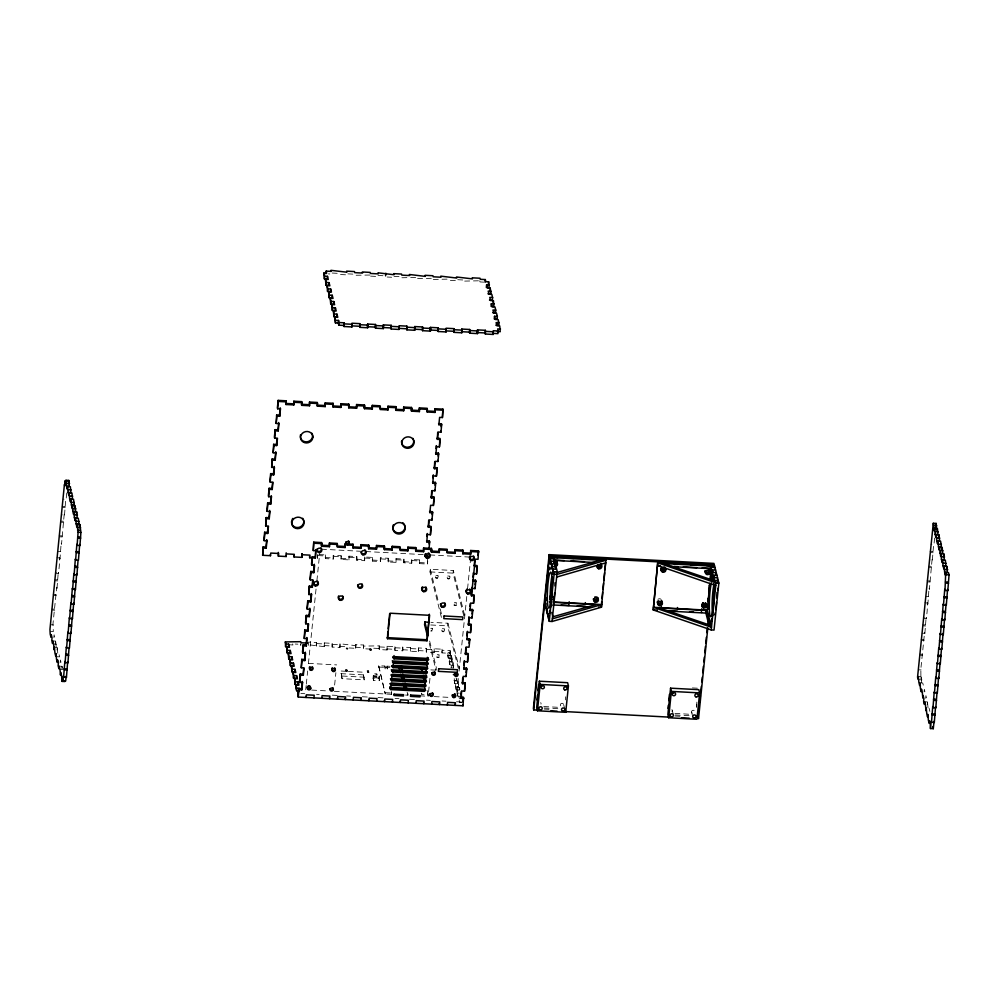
<?xml version="1.0" encoding="UTF-8"?>
<svg xmlns="http://www.w3.org/2000/svg" width="999" height="999" viewBox="0 0 999 999"><rect width="100%" height="100%" fill="white"/><g stroke="black" fill="none" stroke-linecap="round" stroke-linejoin="round"><path stroke-width="0.75" stroke-dasharray="5 3.75" d="M374.363 676.598L376.71 676.835L374.425 676.71L374.737 673.738L376.973 674.2L374.637 673.85M435.701 578.021C436.438 576.935 438.698 578.671 436.488 578.396C432.592 575.636 440.397 572.864 437.587 578.121M435.964 575.374L437.849 575.474M432.18 630.856C427.647 632.005 436.076 628.983 430.781 627.884M432.442 628.309L430.731 628.309M436.975 657.367L438.848 657.554L436.975 657.367L437.262 654.632L439.123 654.919L437.262 654.632M442.07 631.38C443.081 630.257 444.967 632.267 442.619 631.718C439.223 628.446 446.803 626.685 443.943 631.48M442.345 628.658L444.218 628.846M447.465 578.646C448.489 577.509 450.374 579.52 448.014 578.983C444.63 575.699 452.21 573.938 449.35 578.746M447.739 576.011L449.625 576.111M450.899 655.456C452.422 661.588 445.566 656.605 449.875 655.044C452.147 655.219 449.525 656.468 449.026 655.257M454.145 605.244L456.031 605.431L454.145 605.244L454.433 602.522L456.293 602.797L454.433 602.522M450.624 658.179L448.763 657.904M50.474 631.493L53.297 631.643L52.984 623.801L56.743 587.175L57.005 588.249L54.183 588.099M57.005 588.249L58.242 572.527L55.42 572.377M56.918 557.717L59.74 557.867L59.253 566.271L58.504 573.588L55.682 573.438M60.939 546.153L60.002 558.941L57.18 558.791M61.239 543.219L61.513 544.293L64.236 513.923L64.51 514.997L61.688 514.835M64.51 514.997L65.747 499.275L62.912 499.113M66.758 493.019L66.009 500.337L65.747 499.275M53.821 637.424L54.083 634.79L54.883 637.936L52.06 637.787M52.847 640.946L55.669 641.096L55.407 643.731L54.87 641.633M56.194 646.877L55.669 641.096M56.98 650.024L57.255 647.389L54.433 647.24M57.78 653.184L57.255 647.389M60.152 662.637L60.415 660.002L61.214 663.149L58.392 662.999M59.178 666.146L62 666.296L61.738 668.93L61.201 666.832M301.036 642.757L300.774 645.391L300.499 644.318M317.582 554.495L317.582 558.204L317.582 554.495L325.424 554.907L325.424 558.616L333.266 559.04L333.266 555.332L341.121 555.744L341.121 559.452L348.963 559.877L348.963 556.168L356.805 556.58L356.805 560.289L364.66 560.701L364.66 556.992L372.502 557.417L372.502 561.126L380.344 561.538L380.357 557.829L388.199 558.254L388.199 561.962L396.041 562.375L396.041 558.666L403.896 559.078L403.896 562.787L411.738 563.211L411.738 559.502L419.58 559.915L419.58 563.623L427.435 564.048L427.734 561.113M305.731 689.76L306.169 685.476M306.318 684.053L307.655 671.003M308.404 663.686L316.483 584.727M316.895 580.744L319.905 551.323M316.196 645.154L316.458 642.519L308.616 642.095L308.616 645.804L308.341 644.742L324.313 646.64L324.313 642.931L332.155 643.356L332.155 647.065L339.997 647.477L339.997 643.768L355.969 645.679L355.694 648.314L349.151 647.964M325.424 558.616L325.424 554.907M316.458 646.228L316.458 642.519M324.313 646.64L324.313 642.931M333.266 559.04L333.266 555.332M332.155 647.065L332.155 643.356M341.121 559.452L341.121 555.744M334.615 685.064L335.889 672.652M339.997 647.477L339.997 643.768M348.963 559.877L348.963 556.168M348.401 671.415L363.161 672.202L364.148 679.844L342.02 678.671L341.034 671.028L346.928 671.34M342.02 678.671L341.034 671.028M356.805 560.289L356.805 556.58M355.694 648.314L355.694 644.605L363.536 645.017L363.536 648.726L371.391 649.15M364.66 560.701L364.66 556.992M372.502 561.126L372.502 557.417M363.536 648.726L363.536 645.017M364.148 679.844L363.161 672.202M380.344 561.538L380.357 557.829M373.039 678.284L373.314 675.649L379.195 675.961L379.445 680.656L373.564 680.344L373.039 678.284L378.933 678.596L379.445 680.656M373.564 680.344L373.314 675.649M450.374 655.394L450.649 652.759L447.827 652.609L447.552 655.244L450.374 655.394L449.85 653.321L442.008 652.896L442.008 649.188L434.165 648.776L434.165 652.484L426.311 652.06L426.311 648.351L418.469 647.939L418.469 651.648L410.626 651.236L410.626 647.527L402.772 647.102L402.772 650.811L394.93 650.399L394.93 646.69L387.088 646.266L387.075 649.974L379.233 649.562L379.233 645.854L363.811 646.091M388.199 561.962L388.199 558.254M379.233 649.562L379.233 645.854M376.71 676.835L376.985 674.088M378.658 665.709L385.289 693.993L378.658 665.709L384.89 666.046L385.152 668.918L387.275 669.03L387.013 666.158L389.985 666.308M378.933 678.596L379.195 675.961M385.152 668.918L384.89 666.046M387.075 649.974L387.088 646.266M396.041 562.375L396.041 558.666M387.275 669.03L387.013 666.158M394.93 650.399L394.93 646.69M403.896 562.787L403.896 559.078M402.772 650.811L402.772 647.102M411.738 563.211L411.738 559.502M410.626 651.236L410.626 647.527M419.58 563.623L419.58 559.915M405.532 695.067L407.892 695.192L408.029 693.868M418.469 651.648L418.469 647.939M427.435 564.048L427.759 557.105M440.209 608.915L441.683 614.797L441.421 617.432L429.982 571.903L430.257 569.268L453.321 570.491L464.76 616.021M421.503 694.38L421.64 693.056L422.028 694.617L428.271 694.954L428.134 696.266L427.01 691.77M426.311 652.06L426.311 648.351M428.571 692.007L430.232 675.786M434.165 652.484L434.165 648.776M438.848 657.554L439.135 654.832M442.008 652.896L442.008 649.188M458.341 668.456L447.652 625.874L447.914 623.226L431.006 622.327M463.748 615.721L453.047 573.126L453.321 570.491M451.96 661.7L452.222 659.065L449.4 658.915L449.138 661.55L451.96 661.7L451.161 658.541L448.339 658.391L447.827 652.609M449.85 653.321L450.124 650.674L442.282 650.262M450.711 667.844L453.546 667.994L452.747 664.847L449.925 664.697L449.4 658.915M456.031 605.431L456.306 602.709M451.161 658.541L451.436 655.906L448.613 655.756M452.747 664.847L453.022 662.212L450.199 662.062M453.546 667.994L453.022 662.212M454.67 683.603L454.158 677.809L454.67 683.603L457.505 683.753L458.291 686.9L455.469 686.75L455.731 684.115L458.566 684.265L458.291 686.9M453.883 680.456L456.705 680.606L456.98 677.959M456.531 687.262L459.353 687.412L460.139 690.571L457.317 690.421L457.043 693.056L459.877 693.206L459.078 690.059L456.256 689.909L455.731 684.115M457.505 683.753L457.767 681.118L454.945 680.968M456.993 691.758L458.354 678.571M459.115 671.103L466.833 595.804M467.544 588.836L470.566 559.253M460.664 696.353L457.842 696.203L457.317 690.421M459.078 690.059L459.353 687.412M565.347 699.887L565.671 696.79M696.403 706.755L696.877 702.122M696.49 707.404L696.803 704.457M918.343 676.56L921.165 676.71L920.903 679.345L920.853 668.868L924.612 632.242L924.874 633.316L922.052 633.166M924.874 633.316L926.11 617.594L923.288 617.444M924.787 602.797L927.609 602.946L927.134 611.338L926.385 618.668L923.551 618.518M928.808 591.221L927.884 604.008L925.049 603.858M929.107 588.286L929.382 589.36L932.117 558.99L932.379 560.064L929.557 559.915M932.379 560.064L933.615 544.343L930.793 544.193M934.627 538.086L933.878 545.417L933.615 544.343M921.69 682.492L921.165 676.71M924.063 691.945L924.337 689.31L925.124 692.469L922.302 692.319M925.648 698.251L925.923 695.616L926.71 698.763L923.888 698.613M927.234 704.557L927.497 701.922L924.674 701.76M928.021 707.704L927.497 701.922M337.187 273.301L330.657 272.952L330.919 274.026L328.409 273.888M352.884 274.126L346.341 273.788L346.616 274.85L338.773 274.438L338.499 273.364M369.88 275.037L354.458 275.274L354.195 274.201M382.967 275.724L377.734 275.449L377.997 276.523L370.154 276.099M415.659 277.472L401.536 277.772L401.273 276.698L393.419 276.286L393.693 277.36L387.15 277.01M431.343 278.296L417.232 278.609M447.04 279.133L432.929 279.445L432.654 278.371M462.737 279.97L456.193 279.62L456.468 280.694L448.613 280.269L448.351 279.208M478.434 280.806L464.31 281.106M483.766 282.143L480.007 281.943L479.732 280.869M930.044 551.51L932.866 551.66M62.163 506.443L64.997 506.593M930.306 552.584L933.128 552.734M62.438 507.517L65.26 507.667M928.533 566.171L931.368 566.321M60.664 521.091L63.486 521.241M928.808 567.232L931.63 567.382M60.939 522.165L63.761 522.315M927.035 580.819L929.857 580.968M321.516 549.188L361.126 551.298M365.771 551.535L425.149 554.695M429.795 554.944L469.493 557.055M59.166 535.751L61.988 535.901M927.309 581.893L930.131 582.042M59.441 536.813L62.263 536.962M317.844 555.569L325.699 555.981M333.541 556.406L341.383 556.818M349.238 557.23L357.08 557.654M364.922 558.066L372.777 558.491M380.619 558.903L388.461 559.315M396.316 559.74L404.158 560.152M412 560.576L419.855 560.988M325.15 557.554L333.004 557.966M340.846 558.379L348.688 558.803M356.543 559.215L364.385 559.64M372.24 560.052L380.082 560.464M387.924 560.889L395.779 561.301M403.621 561.725L411.463 562.137M419.318 562.549L427.16 562.974M925.811 596.54L928.633 596.69M57.93 551.473L60.764 551.623M429.982 571.903L453.047 573.126M922.539 624.775L925.361 624.924M54.658 579.695L57.492 579.845M922.801 625.836L925.623 625.986M54.933 580.769L57.755 580.918M921.028 639.422L923.863 639.572M53.159 594.343L55.981 594.492M921.303 640.496L924.125 640.646M53.434 595.416L56.256 595.566M430.731 624.974L447.652 625.874M919.53 654.07L922.364 654.22M51.661 609.003L54.483 609.153M919.804 655.144L922.626 655.294M51.936 610.064L54.758 610.214M918.306 669.792L921.128 669.942M50.425 624.725L53.259 624.875M316.733 643.593L324.575 644.005M332.43 644.417L340.272 644.842M379.508 646.927L387.35 647.34M395.192 647.764L403.047 648.176M410.889 648.588L418.743 649.013M426.585 649.425L434.428 649.85M295.267 644.043L297.889 644.18M324.038 645.566L331.88 645.991M339.735 646.403L347.577 646.828M355.432 647.24L363.274 647.652M373.738 648.214L378.971 648.488M386.813 648.913L394.655 649.325M402.51 649.737L410.352 650.162M418.194 650.574L426.049 650.998M433.891 651.41L441.733 651.823M290.309 644.83L292.919 644.979L292.657 643.905M919.13 679.707L921.965 679.857M919.929 682.866L922.751 683.016L923.538 686.163L920.716 686.013M53.634 644.093L56.468 644.243M453.808 665.359L450.986 665.209L451.773 668.356M308.429 663.386L336.675 664.897M378.521 667.032L384.765 667.357M386.875 667.469L389.847 667.632M430.831 669.892L436.675 670.204M385.289 667.607L387.4 667.719M692.382 687.924L698.301 688.236M56.806 656.693L59.628 656.842L58.841 653.696M340.759 673.663L362.887 674.837M342.282 676.023L364.41 677.21M373.826 677.709L379.72 678.021M59.965 669.293L62.8 669.455M385.427 692.669L393.319 693.144M311.676 690.072L328.034 690.946M334.29 691.283L393.656 694.43M419.78 695.828L428.446 696.291M434.153 696.59L450.262 697.439M300.874 693.481L304.795 693.693M316.571 694.317L319.18 694.455M332.267 695.154L337.5 695.429M346.653 695.916L350.574 696.128M362.337 696.753L367.57 697.027M378.034 697.577L383.266 697.864M395.042 698.488L398.963 698.688M409.428 699.25L414.647 699.525M426.423 700.149L430.344 700.361M442.12 700.986L446.041 701.198M456.506 701.748L463.037 702.097M543.743 706.543L560.089 707.404M674.912 713.361L691.296 714.385M462.25 702.659L459.428 702.509L458.903 696.715L459.428 698.825M544.093 707.966L558.965 708.766M675.299 714.947L690.172 715.734M544.268 709.065L548.938 709.315M674.849 716.008L681.068 716.345M927.609 602.946L927.884 604.008M926.11 617.594L926.385 618.668M929.082 708.216L929.869 711.363M691.57 712.137L692.444 715.621M672.24 710.314L673.114 713.798M563.623 704.545L564.497 708.029M447.914 623.226L459.353 668.756M430.257 569.268L438.374 601.573M450.124 650.674L450.649 652.759M451.436 655.906L452.222 659.065M457.767 681.118L458.566 684.265M456.181 678.496L456.705 680.606M447.552 655.244L448.339 658.391M449.138 661.55L449.925 664.697M455.469 686.75L456.256 689.909M457.043 693.056L457.842 696.203M429.645 641.096L436.288 667.532L436.014 670.167L429.008 642.27M427.147 690.459L428.271 694.954M407.142 692.195L407.892 695.192M355.694 644.605L355.969 645.679M59.74 557.867L60.002 558.941M58.242 572.527L58.504 573.588M62 666.296L62.525 668.393M560.714 705.881A1.661 1.536 -14.1 0 1 560.839 703.796A1.661 1.536 -14.1 0 1 563.074 703.646A1.661 1.536 -14.1 0 1 563.349 705.706M540.684 702.634A1.661 1.536 -14.1 0 1 540.958 704.133M692.232 713.111A1.661 1.536 -14.1 0 1 691.932 710.876A1.661 1.536 -14.1 0 1 694.38 710.701A1.661 1.536 -14.1 0 1 694.255 712.974M671.89 709.602A1.661 1.536 -14.1 0 1 671.952 711.475M657.929 599.313A2.373 2.185 -14.1 0 1 661.251 599.487M391.346 691.708L391.533 694.317L391.346 691.708"/><path stroke-width="1.5" d="M392.807 526.898L392.732 527.772A6.181 5.694 -14.1 0 0 401.548 532.267A6.181 5.694 -14.1 0 0 402.959 522.802M717.794 590.397L717.794 588.386M67.994 481.006L65.172 480.856L64.685 485.539L64.423 484.465L49.95 629.407L50.2 634.128L50.999 637.275L51.261 634.64L52.06 637.787L51.786 640.421L52.572 643.581L52.847 640.946L53.634 644.093L54.158 649.874L54.433 647.24L54.945 653.034L55.744 656.181L56.006 653.546L56.531 659.328L57.33 662.487L57.592 659.852L58.392 662.999L58.117 665.634L58.904 668.781L59.178 666.146L59.965 669.293L60.489 675.087L60.764 672.452L61.551 675.599L62.075 681.393L64.898 681.543M65.959 480.294L66.483 486.076L69.306 486.226L68.781 480.444L65.959 480.294L65.684 482.929L65.172 480.856M67.545 486.6L68.069 492.382L70.892 492.532L70.367 486.75L67.545 486.6L67.27 489.235L66.483 486.076M68.519 483.079L68.781 480.444M69.131 492.894L69.643 498.688L72.477 498.838L71.953 493.044L69.131 492.894L68.856 495.529L68.069 492.382M74.588 507.242L73.539 499.35L70.704 499.2L70.442 501.835L69.643 498.688M72.29 505.506L72.815 511.288L75.637 511.438L75.112 505.656L72.29 505.506L72.015 508.141L70.704 499.2M73.876 511.8L74.401 517.594L77.223 517.744L76.698 511.95L73.876 511.8L73.601 514.435L72.815 511.288M75.462 518.106L76.773 527.047L77.035 524.4L79.87 524.55L79.595 527.197L78.284 518.256L75.462 518.106L75.187 520.741L74.401 517.594M76.424 514.585L76.698 511.95M62.075 681.393L62.35 678.746L62.862 680.831L65.697 680.981L66.171 676.298L66.446 677.359L63.611 677.21L63.349 676.148L62.862 680.831M79.87 524.55L80.907 532.417L79.945 545.504L77.123 545.354L78.084 532.267L77.035 524.4M63.611 677.21L64.848 661.488L65.122 662.562L67.944 662.712L69.018 648.451M65.122 662.562L66.346 646.84L66.621 647.914L69.443 648.064L70.679 632.342L70.941 633.416L68.119 633.266L67.845 632.192L66.621 647.914M68.119 633.266L69.356 617.544L69.618 618.606L72.44 618.756L73.676 603.034L73.938 604.108L71.116 603.958L70.854 602.884L69.618 618.606M71.116 603.958L72.353 588.236L72.615 589.31L75.449 589.46L76.673 573.738L76.948 574.812L74.126 574.662L73.851 573.588L72.615 589.31M74.126 574.662L75.35 558.941L75.624 560.014L78.446 560.164L79.683 544.443L79.945 545.504M75.624 560.014L76.848 544.293L77.123 545.354M66.446 677.359L67.67 661.638L67.944 662.712M70.941 633.416L72.178 617.694L72.44 618.756M73.938 604.108L75.175 588.386L75.449 589.46M76.948 574.812L78.022 560.551M263.137 546.89L263.399 547.964L266.221 548.114L265.959 547.04L263.137 546.89L262.65 555.282L270.504 555.706L270.766 553.059L278.621 553.483L278.346 556.118L286.189 556.53L286.189 552.822M264.635 532.242L264.897 533.304L267.732 533.454L267.457 532.392L264.635 532.242L263.886 539.56L264.148 540.634L266.983 540.784L266.221 548.114M266.134 517.582L266.408 518.656L269.231 518.806L268.956 517.732L266.134 517.582L265.659 525.986L268.481 526.136L267.732 533.454M267.632 502.934L267.907 504.008L270.729 504.158L270.454 503.084L267.632 502.934L266.883 510.264L267.158 511.338L269.98 511.488L269.231 518.806M269.131 488.286L269.405 489.36L272.228 489.51L271.965 488.436L269.131 488.286L268.381 495.604L268.656 496.678L271.478 496.828L270.729 504.158M270.642 473.638L270.904 474.7L273.726 474.85L273.464 473.788L270.642 473.638L269.892 480.956L270.155 482.03L272.977 482.18L272.228 489.51M272.14 458.978L272.402 460.052L275.237 460.202L274.962 459.128L272.14 458.978L271.653 467.382L274.475 467.532L273.726 474.85M273.639 444.33L273.913 445.404L276.735 445.554L276.461 444.48L273.639 444.33L273.152 452.734L275.986 452.884L275.237 460.202M275.137 429.682L275.412 430.756L278.234 430.906L277.959 429.832L275.137 429.682L274.388 437.013L274.663 438.074L277.485 438.224L276.735 445.554M276.636 415.035L276.91 416.108L279.732 416.258L279.47 415.184L276.636 415.035L276.161 423.426L278.983 423.576L278.234 430.906M436.039 448.551L436.338 445.616L436.613 446.69L439.435 446.84L440.184 439.51L437.362 439.36L438.111 432.03L440.934 432.18L441.683 424.862L438.861 424.712L439.61 417.382L442.432 417.532L442.919 409.14L435.077 408.716L435.064 412.425L427.222 412.013L427.222 408.304L419.38 407.892L419.38 411.6L411.526 411.176L411.526 407.467L403.683 407.055L403.683 410.764L395.841 410.339L395.841 406.63L387.987 406.218L387.987 409.927L380.144 409.515L380.144 405.806L372.302 405.382L372.302 409.091L364.448 408.678L364.448 404.97L356.606 404.545L356.606 408.254L348.763 407.842L348.763 404.133L340.909 403.721L340.909 407.43L333.067 407.005L333.067 403.296L325.224 402.884L325.224 406.593L317.37 406.168L317.37 402.46L309.528 402.048L309.528 405.756L301.673 405.344L301.686 401.635L293.831 401.211L293.831 404.92L285.989 404.508L285.989 400.799L278.147 400.387L277.385 407.704L277.66 408.778L280.482 408.928L279.732 416.258M262.65 555.282L263.399 547.964M264.148 540.634L264.897 533.304M265.659 525.986L266.408 518.656M267.158 511.338L267.907 504.008M268.656 496.678L269.405 489.36M270.155 482.03L270.904 474.7M271.653 467.382L272.402 460.052M273.152 452.734L273.913 445.404M274.663 438.074L275.412 430.756M276.161 423.426L276.91 416.108M277.66 408.778L278.147 400.387M265.959 547.04L266.708 539.71L266.983 540.784M267.457 532.392L268.057 526.523M268.956 517.732L269.705 510.414M270.454 503.084L271.216 495.766L271.478 496.828M271.965 488.436L272.565 482.579M273.464 473.788L274.213 466.458M274.962 459.128L275.712 451.81L275.986 452.884M276.461 444.48L277.06 438.623M277.959 429.832L278.709 422.502M279.47 415.184L280.22 407.854L280.482 408.928M285.989 404.508L285.989 400.799M278.346 552.41L278.346 556.118M293.831 404.92L293.831 401.211M301.673 405.344L301.686 401.635M309.528 405.756L309.528 402.048M285.352 641.92L285.602 646.64L288.424 646.79L288.699 644.155L285.864 644.005L285.352 641.92L300.774 641.683L301.036 642.757L307.58 643.106M301.885 557.367L301.885 553.658L301.885 557.367L294.043 556.955L294.305 554.32L286.463 553.896M285.602 646.64L285.864 644.005M323.863 273.039L324.388 278.833L327.21 278.983L327.485 276.348L324.663 276.199L323.863 273.039L326.685 273.189L326.173 271.116L331.193 271.378L330.919 270.317L346.89 272.215L346.616 271.141L354.458 271.566L354.732 272.64L362.575 273.052L362.312 271.978L370.154 272.402L370.429 273.464L378.271 273.888L377.997 272.814L393.968 274.725L393.693 273.651L401.536 274.063L401.81 275.137L409.652 275.549L409.39 274.488L425.349 276.386L425.075 275.312L432.929 275.736L433.191 276.798L441.046 277.223L440.771 276.149L456.73 278.059L456.468 276.985L472.427 278.883L472.165 277.822L480.007 278.234L480.269 279.308L485.302 279.57L485.814 281.656L488.648 281.805L489.16 287.587L486.338 287.437L486.613 284.802L489.435 284.952M286.663 647.152L287.175 652.934L290.01 653.084L290.272 650.449L287.45 650.299L286.663 647.152L289.485 647.302L288.699 644.155M324.388 278.833L324.663 276.199M287.175 652.934L287.45 650.299M325.449 279.345L325.974 285.14L328.796 285.289L329.071 282.642L326.236 282.492L325.449 279.345L328.271 279.495L327.485 276.348M325.899 273.751L326.173 271.116M288.236 653.458L288.761 659.24L291.583 659.39L291.858 656.755L289.036 656.605L288.236 653.458L291.071 653.608L290.272 650.449M325.974 285.14L326.236 282.492M288.761 659.24L289.036 656.605M327.035 285.652L327.56 291.433L330.382 291.583L330.644 288.948L327.822 288.798L327.035 285.652L329.857 285.801L329.071 282.642M289.822 659.752L290.347 665.546L293.169 665.696L293.444 663.061L290.622 662.899L289.822 659.752L292.645 659.902L291.858 656.755M327.56 291.433L327.822 288.798M290.347 665.546L290.622 662.899M328.621 291.945L329.133 297.739L331.968 297.889L332.23 295.254L329.408 295.105L328.621 291.945L331.443 292.095L330.644 288.948M291.408 666.058L291.933 671.84L294.755 671.99L295.03 669.355L292.195 669.205L291.408 666.058L294.23 666.208L293.444 663.061M329.133 297.739L329.408 295.105M291.933 671.84L292.195 669.205M330.194 298.251L330.719 304.046L333.541 304.195L333.816 301.548L330.994 301.398L330.194 298.251L333.029 298.401L332.23 295.254M292.994 672.352L293.519 678.146L296.341 678.296L296.603 675.661L293.781 675.511L292.994 672.352L295.816 672.502L295.03 669.355M330.719 304.046L330.994 301.398M293.519 678.146L293.781 675.511M331.78 304.558L332.305 310.339L335.127 310.489L335.402 307.854L332.567 307.704L331.78 304.558L334.603 304.707L333.816 301.548M294.58 678.658L295.092 684.452L297.914 684.602L298.189 681.955L295.367 681.805L294.58 678.658L297.402 678.808L296.603 675.661M332.305 310.339L332.567 307.704M295.092 684.452L295.367 681.805M333.366 310.851L333.891 316.646L336.713 316.795L336.975 314.161L334.153 314.011L333.366 310.851L336.188 311.001L335.402 307.854M298.189 681.955L298.976 685.114L296.154 684.964L295.891 687.599L296.678 690.746L299.5 690.896M333.891 316.646L334.153 314.011M325.224 406.593L325.224 402.884M315.347 558.016L315.821 549.625L315.347 558.016L309.727 557.792L310.002 555.144L302.16 554.732M296.678 690.746L296.154 684.964M336.975 314.161L337.774 317.307L334.952 317.158L335.464 322.939L338.299 323.089L338.811 325.174L343.843 325.437L344.106 326.511L351.948 326.935L351.948 323.226L359.802 323.639L359.802 327.347L367.644 327.759L367.644 324.051L375.499 324.475L375.487 328.184L383.341 328.596L383.341 324.887L391.183 325.312L391.183 329.021L399.038 329.433L399.038 325.724L406.88 326.136L406.88 329.845L414.722 330.269L414.722 326.561L422.577 326.973L422.577 330.681L430.419 331.106L430.419 327.397L438.261 327.809L438.261 331.518L446.116 331.93L446.116 328.221L453.958 328.646L453.958 332.355L461.8 332.767L461.8 329.058L469.655 329.483L469.655 333.179L477.497 333.604L477.497 329.895L485.339 330.307L485.339 334.016L493.194 334.44L493.194 330.731L498.214 330.994L497.939 333.629L492.919 333.366L493.194 334.44M335.464 322.939L334.952 317.158M297.989 695.978L298.738 688.648L301.573 688.798L301.835 689.872L299.013 689.722L298.738 688.648M300.249 674L300.512 675.074L303.334 675.224L303.072 674.15L300.249 674L299.488 681.33L299.762 682.404L302.585 682.554L301.835 689.872M301.748 659.352L302.01 660.426L304.832 660.576L304.57 659.502L301.748 659.352L301.261 667.744L304.083 667.894L303.334 675.224M303.246 644.705L303.509 645.779L306.343 645.928L306.069 644.855L303.246 644.705L302.497 652.022L302.759 653.096L305.594 653.246L304.832 660.576M304.745 630.057L305.02 631.118L307.842 631.268L307.567 630.207L304.745 630.057L304.258 638.448L307.093 638.598L306.343 645.928M306.243 615.396L306.518 616.47L309.34 616.62L309.066 615.546L306.243 615.396L305.494 622.727L305.769 623.801L308.591 623.95L307.842 631.268M307.742 600.749L308.017 601.823L310.839 601.972L310.577 600.899L307.742 600.749L306.993 608.079L307.267 609.153L310.09 609.303L309.34 616.62M309.253 586.101L309.515 587.175L312.337 587.325L312.075 586.251L309.253 586.101L308.766 594.492L311.588 594.642L310.839 601.972M310.751 571.453L311.014 572.514L313.848 572.664L313.574 571.603L310.751 571.453L310.002 578.771L310.264 579.845L313.087 579.994L312.337 587.325M315.072 556.942L312.25 556.793L311.501 564.123L311.763 565.197L314.598 565.347L313.848 572.664M468.943 616.683L469.218 617.757L472.04 617.906L472.789 610.576L469.967 610.426L470.716 603.109L473.538 603.259L474.288 595.928L471.466 595.779L475.224 559.153L478.046 559.303L478.521 550.911L470.679 550.486L470.679 554.195L462.837 553.783L462.837 550.074L454.982 549.65L454.982 553.359L447.14 552.947L447.14 549.238L439.298 548.826L439.298 552.534L431.443 552.11L431.443 548.401L423.601 547.989L423.601 551.698L415.759 551.273L415.759 547.564L407.904 547.152L407.904 550.861L400.062 550.449L400.062 546.74L392.22 546.316L392.22 550.024L384.365 549.612L384.365 545.904L376.523 545.479L376.523 549.188L368.668 548.776L368.681 545.067L360.826 544.655L360.826 548.364L352.984 547.939L352.984 544.23L345.142 543.818L345.13 547.527L337.287 547.102L337.287 543.394L329.445 542.981L329.445 546.69L321.591 546.278L321.591 542.569L313.748 542.145L313.274 550.549L316.096 550.699M463.786 698.488L460.964 698.338L460.689 697.265L463.524 697.414L463.037 705.806L298.264 697.052L299.013 689.722M299.762 682.404L300.512 675.074M301.261 667.744L302.01 660.426M302.759 653.096L303.509 645.779M304.258 638.448L305.02 631.118M305.769 623.801L306.518 616.47M307.267 609.153L308.017 601.823M308.766 594.492L309.515 587.175M310.264 579.845L311.014 572.514M311.763 565.197L312.25 556.793M313.274 550.549L313.748 542.145M338.299 323.089L338.561 320.454L335.739 320.304M301.573 688.798L302.322 681.48L302.585 682.554M303.072 674.15L303.671 668.294M304.57 659.502L305.319 652.172M306.069 644.855L306.818 637.524L307.093 638.598M307.567 630.207L308.167 624.338M309.066 615.546L309.827 608.229M310.577 600.899L311.326 593.581L311.588 594.642M312.075 586.251L312.675 580.394M313.574 571.603L314.323 564.273M338.811 325.174L338.561 320.454M333.067 407.005L333.067 403.296M321.591 546.278L321.591 542.569M343.843 325.437L344.106 322.802L339.086 322.54M344.106 326.511L344.106 322.802M340.909 407.43L340.909 403.721M329.445 546.69L329.445 542.981M313.948 697.889L314.223 695.242L306.381 694.829L306.106 697.464L305.844 696.39M348.763 407.842L348.763 404.133M359.802 327.347L359.802 323.639M321.803 698.301L322.065 695.666L329.92 696.078L329.645 698.713L329.383 697.652M356.606 408.254L356.606 404.545M345.13 547.527L345.142 543.818M367.644 327.759L367.644 324.051M364.448 408.678L364.448 404.97M352.984 547.939L352.984 544.23M375.487 328.184L375.499 324.475M337.5 699.138L337.762 696.503L345.617 696.915L345.342 699.55L345.067 698.476M372.302 409.091L372.302 405.382M385.577 275.861L385.851 273.227M360.826 548.364L360.826 544.655M383.341 328.596L383.341 324.887M368.668 548.776L368.681 545.067M391.183 329.021L391.183 325.312M353.184 699.974L353.459 697.327L361.301 697.752L361.039 700.386L360.764 699.312M387.987 409.927L387.987 406.218M376.523 549.188L376.523 545.479M395.841 410.339L395.841 406.63M384.365 549.612L384.365 545.904M406.88 329.845L406.88 326.136M403.683 410.764L403.683 407.055M392.22 550.024L392.22 546.316M414.722 330.269L414.722 326.561M376.723 701.223L376.998 698.588L369.155 698.164L368.881 700.799L368.606 699.737M387.475 638.698L390.085 613.211L429.632 615.309L427.023 640.796L387.475 638.698L387.812 631.63M388.124 628.633L389.66 613.636M411.526 411.176L411.526 407.467M422.577 330.681L422.577 326.973M419.38 411.6L419.38 407.892M407.904 550.861L407.904 547.152M430.419 331.106L430.419 327.397M392.42 702.06L392.694 699.412L384.84 699L384.578 701.635L384.303 700.561M398.763 668.106L398.901 666.783L391.471 666.395M401.123 668.231L401.248 666.907L413.136 667.544M415.759 551.273L415.759 547.564M438.261 331.518L438.261 327.809M435.064 412.425L435.077 408.716M423.601 551.698L423.601 547.989M408.116 702.884L408.379 700.249L400.537 699.837L400.262 702.472L400 701.398M427.035 536.451L427.335 533.516L426.86 541.92L429.682 542.07L428.933 549.388M427.609 534.59L430.432 534.74L431.181 527.41L428.359 527.26L428.683 520.329M428.359 527.26L429.108 519.942L431.93 520.092L432.679 512.762L429.857 512.612L430.606 505.294L433.429 505.444L434.178 498.114L431.356 497.964L431.693 491.033M433.042 477.847L433.341 474.912L432.854 483.316L435.689 483.466L434.927 490.784L432.105 490.634L431.356 497.964M433.603 475.986L436.438 476.136L437.187 468.818L434.365 468.668L434.69 461.725M437.362 439.36L437.687 432.43M425.349 556.568L425.087 555.494L427.909 555.644L428.184 556.718L425.349 556.568L425.649 553.633M434.365 468.668L435.114 461.338L437.937 461.488L438.686 454.158L438.411 453.096L435.589 452.947L435.864 454.008L438.686 454.158M435.864 454.008L436.613 446.69M429.108 543.931L429.408 540.996L426.585 540.846L426.86 541.92M430.756 527.809L430.432 534.74M432.117 514.622L432.417 511.688L429.582 511.538L429.857 512.612M431.093 496.89L433.916 497.04L433.429 505.444M435.114 485.327L435.414 482.392L432.592 482.242L432.854 483.316M434.09 467.594L436.913 467.744L436.438 476.136M438.111 456.019L438.411 453.096M439.772 439.91L439.435 446.84M441.121 426.723L441.421 423.788L438.598 423.638L438.861 424.712M442.919 409.14L442.432 417.532M431.443 552.11L431.443 548.401M453.958 332.355L453.958 328.646M415.959 703.308L416.233 700.674L424.076 701.086L423.801 703.721L423.539 702.647M429.458 622.252L424.85 622.002L424.575 624.637L427.535 636.388M421.366 669.305L421.503 667.994L415.259 667.657M427.023 640.796L429.358 614.235M439.298 552.534L439.298 548.826M461.8 332.767L461.8 329.058M469.655 333.179L469.655 329.483M431.655 704.145L431.918 701.498L439.772 701.922L439.498 704.557L439.235 703.483M454.982 553.359L454.982 549.65M477.497 333.604L477.497 329.895M485.027 282.205L485.302 279.57M488.374 284.44L488.648 281.805M462.837 553.783L462.837 550.074M485.339 334.016L485.339 330.307M447.34 704.969L447.614 702.334L455.457 702.759L455.194 705.394L454.92 704.32M486.613 284.802L487.4 287.949L490.222 288.099L490.746 293.893L487.924 293.743M490.746 293.893L490.222 288.099M494.18 303.858L491.358 303.708L491.083 306.343L493.918 306.493L493.394 300.711L490.571 300.562L489.772 297.402L492.607 297.552L492.332 300.2L489.51 300.05M493.119 303.346L493.394 300.711M470.679 554.195L470.679 550.486M497.352 316.458L494.53 316.308L494.255 318.943L497.077 319.093L497.352 316.458L496.553 313.311L493.731 313.162L492.944 310.015L495.766 310.165L495.492 312.799L492.669 312.65M461.001 694.33L461.301 691.395M460.964 698.338L461.713 691.008L464.535 691.158L465.284 683.828L462.462 683.678L462.649 678.221M463.998 665.034L464.448 660.639L463.961 669.03L466.795 669.18L466.046 676.51L463.211 676.36L462.462 683.678M464.71 661.713L467.544 661.862L468.294 654.532L465.472 654.382L465.796 647.452M466.995 635.726L467.445 631.331L466.97 639.735L469.792 639.884L469.043 647.202L466.221 647.052L465.472 654.382M467.719 632.404L470.541 632.554L471.291 625.224L468.469 625.074L468.793 618.144M470.005 606.43L470.304 603.496M471.466 595.779L471.653 590.309M473.002 577.122L473.451 572.727L473.726 573.801L476.548 573.95L477.297 566.633L477.023 565.559L474.2 565.409L474.65 561.013M495.841 325.249L498.663 325.399L498.938 322.764L498.139 319.618L495.317 319.468L494.53 316.308M468.469 625.074L469.218 617.757M498.938 322.764L496.103 322.615L496.903 325.761L499.725 325.911L500.249 331.705L497.415 331.556M463.074 701.81L463.524 697.414M462.2 682.617L465.022 682.767L464.535 691.158M466.071 672.502L466.521 668.106L463.698 667.956L463.961 669.03M467.719 656.393L467.544 661.862M469.068 643.206L469.518 638.811L466.695 638.661M470.729 627.085L470.541 632.554M472.077 613.898L472.527 609.502L469.705 609.353L469.967 610.426M473.726 597.789L473.538 603.259M475.074 584.602L475.524 580.207L472.702 580.057L472.964 581.131L475.799 581.281L475.049 588.598L472.215 588.448L471.953 587.387M476.723 568.481L476.548 573.95M478.071 555.307L478.521 550.911M657.28 610.152L653.234 609.939L657.792 561.838L653.234 609.939L711.213 629.932L714.035 630.082L718.855 583.054L713.923 563.411L549.15 554.657L533.391 708.491L533.741 709.914L538.411 710.164M533.741 709.914L549.5 556.081L714.285 564.847L714.01 567.532M544.954 604.183L545.379 596.403M545.342 605.719L545.616 603.084L545.991 608.316M536.938 699.937L537.425 695.292M537.899 690.634L538.536 684.427M539.36 681.206L536.663 707.579L537.474 710.789L565.721 712.287L568.419 685.913L567.619 682.704L539.36 681.206L540.172 684.415L537.474 710.789M546.653 610.926L546.915 608.279L547.302 613.523M547.952 616.121L548.226 613.486L548.613 618.731M606.006 559.09L601.448 607.192L552.085 621.478L549.263 621.328L554.083 574.3L549.15 554.657M552.085 621.478L556.905 574.45L556.256 571.853L553.421 571.703L553.159 574.338L552.772 569.093L555.594 569.243L554.944 566.645L552.122 566.495L551.848 569.13L551.46 563.898L554.295 564.048L553.633 561.438L550.811 561.288L550.536 563.923L549.887 561.326L550.162 558.691L552.984 558.841L552.597 557.305M601.648 601.573L601.448 607.192L598.763 607.042M601.96 598.538L602.584 592.469M602.897 589.435L603.508 583.366M603.821 580.332L604.607 572.739M604.907 569.705L605.531 563.636M667.994 708.341L668.319 705.257M668.793 700.624L669.417 694.455M670.566 688.174L667.869 714.547L668.681 717.757L696.927 719.268L699.625 692.894L698.813 689.672L670.566 688.174L671.378 691.395L668.681 717.757M709.228 626.286L705.906 613.074L706.181 610.439L659.39 607.954L709.864 625.112L706.181 610.439M713.398 580.419L710.451 568.681L710.726 566.046L663.935 563.561M707.742 600.973L708.016 598.289L708.291 599.363M708.84 590.222L709.39 584.852L709.665 585.926M710.489 574.1L710.351 579.208L711.313 569.792M706.905 612.799L709.939 583.229M707.941 616.932L708.216 614.285M698.801 711.101L699.263 706.48M699.737 701.86L700.374 695.716M700.848 691.096L701.323 686.488M701.785 681.867L702.26 677.247M702.734 672.639L703.371 666.483M703.833 661.875L704.307 657.255M704.782 652.634L705.419 646.49M705.731 643.406L706.355 637.262M706.83 632.642L707.304 628.021M707.816 627.921L698.526 718.681L698.164 717.245M708.141 624.837L708.603 620.229M709.902 624.737L710.177 622.09M715.971 575.287L716.246 572.652L713.423 572.502L712.762 569.892L715.584 570.054M711.213 629.932L716.033 582.904L715.384 580.307L718.206 580.456L717.931 583.091M936.912 530.257L936.138 523.439L933.303 523.289L917.557 677.122L918.069 679.195L918.343 676.56L918.868 682.342L919.654 685.501L919.929 682.866L920.454 688.648L921.24 691.795L921.515 689.16L922.302 692.319L922.826 698.101L923.088 695.466L923.888 698.613L923.613 701.248L924.4 704.407L924.674 701.76L925.461 704.919L925.986 710.701L926.26 708.066L926.785 713.86L927.572 717.007L927.846 714.372L928.358 720.154L929.157 723.313L929.42 720.666L930.219 723.825L930.469 728.533L933.291 728.683L934.04 721.365L934.315 722.439L931.493 722.289L931.218 721.216L930.469 728.533M934.627 528.521L935.139 534.303L937.974 534.453L937.449 528.671L934.627 528.521L934.352 531.156L933.303 523.289M935.539 529.295L936.138 523.439M936.2 534.815L936.725 540.609L939.547 540.759L939.035 534.964L936.2 534.815L935.938 537.45L935.139 534.303M937.786 541.121L939.097 550.062L939.372 547.415L942.194 547.564L941.932 550.212L940.608 541.271L937.786 541.121L937.524 543.756L936.725 540.609M938.76 537.599L939.035 534.964M940.958 553.721L941.47 559.515L944.305 559.665L943.78 553.871L940.958 553.721L940.683 556.356L939.372 547.415M942.194 547.564L942.719 553.359L939.897 553.209M942.532 560.027L943.056 565.809L945.878 565.958L945.366 560.177L942.532 560.027L942.269 562.662L941.47 559.515M943.506 556.505L943.78 553.871M944.117 566.321L944.642 572.115L947.464 572.265L946.94 566.47L944.117 566.321L943.855 568.968L943.056 565.809M947.814 590.584L947.551 589.51L946.315 605.232L943.493 605.082L944.729 589.36L944.992 590.434L947.814 590.584L949.05 574.862L948.526 572.777L945.703 572.627L945.429 575.262L944.642 572.115M931.493 722.289L932.716 706.568L932.991 707.629L935.813 707.779L937.05 692.057L937.312 693.131L934.49 692.981L934.215 691.907L932.991 707.629M934.49 692.981L935.726 677.26L935.988 678.333L938.81 678.483L940.047 662.762L940.309 663.836L937.487 663.686L937.224 662.612L935.988 678.333M937.487 663.686L938.723 647.964L938.985 649.025L941.82 649.188L943.044 633.453L943.318 634.527L940.496 634.377L940.221 633.304L938.985 649.025M940.496 634.377L941.72 618.656L941.995 619.73L944.817 619.88L946.053 604.158L946.315 605.232M941.995 619.73L943.218 604.008L943.493 605.082M944.992 590.434L945.703 572.627M946.677 569.118L946.94 566.47M934.315 722.439L935.539 706.718L935.813 707.779M937.312 693.131L938.548 677.409L938.81 678.483M940.309 663.836L941.395 649.575M943.318 634.527L944.542 618.806L944.817 619.88M401.586 441.196L401.498 441.82A6.181 5.694 -14.1 0 0 406.143 447.115L407.742 447.227A6.181 5.694 -14.1 0 0 412.924 438.399M346.74 669.842L345.804 669.792M367.457 670.941L368.394 670.878M392.295 660.714L393.294 662.162L426.71 663.935L427.934 663.174L427.235 661.788M391.208 674.974L392.207 676.41L425.636 678.184L426.923 677.147L425.861 675.986L392.432 674.213L391.208 674.974L425.362 677.122L426.648 675.799M427.097 671.69L425.811 672.727L392.382 670.941L391.321 669.78M469.493 557.055L469.43 557.267A2.298 2.11 -14.1 0 0 470.379 559.165L470.916 559.415A2.298 2.11 -14.1 0 0 473.476 555.981M370.741 648.938L369.867 648.938M389.735 686.825L390.584 688.523L424.013 690.309L425.199 688.711M556.63 577.085L605.993 562.799M552.36 618.843L601.723 604.557L553.296 601.985M556.455 572.664L601.56 559.915M394.23 656.63L392.944 657.667L394.006 658.828L427.435 660.614L428.721 659.577L427.659 658.416L394.23 656.63L393.968 655.569M392.682 656.88L393.743 657.767L427.16 659.54L428.346 657.941M393.331 665.421L392.045 666.458L393.107 667.619L426.536 669.405L427.822 668.368L426.76 667.207L393.331 665.421L393.057 664.347M426.985 665.009L428.271 663.973L427.21 662.812L393.781 661.026L392.495 662.062L393.556 663.224L426.985 665.009L426.71 663.935M391.87 665.946L426.261 668.331L427.447 666.733M426.086 673.801L427.372 672.764L426.311 671.603L392.882 669.817L391.596 670.853L392.657 672.015L426.086 673.801L425.811 672.727M391.983 678.608L390.696 679.645L391.758 680.806L425.187 682.579L426.473 681.543L425.412 680.381L391.983 678.608L391.708 677.534M391.084 687.399L389.785 688.436L390.859 689.597L424.288 691.37L425.574 690.334L424.513 689.173L391.084 687.399L390.809 686.325M390.072 683.528L424.463 685.913L425.749 684.877L424.987 683.766M424.737 686.975L426.024 685.938L424.962 684.777L391.533 683.004L390.247 684.04L391.308 685.202L424.737 686.975L424.463 685.913M491.021 291.258L488.199 291.109L488.986 294.255L491.808 294.405L492.607 297.552M500.511 329.071L497.689 328.921L498.214 330.994M344.38 323.876L352.222 324.288M360.065 324.712L367.919 325.125M375.761 325.549L383.604 325.961M391.458 326.373L399.3 326.798M407.142 327.21L414.997 327.635M422.839 328.047L430.694 328.459M438.536 328.883L446.378 329.295M454.233 329.72L462.075 330.132M469.917 330.544L477.772 330.969M485.614 331.381L493.456 331.805M359.528 326.273L351.685 325.861L351.948 326.935M367.382 326.698L375.224 327.11M383.067 327.522L390.921 327.947M406.605 328.783L398.763 328.359L399.038 329.433M414.46 329.195L422.302 329.608M430.144 330.032L437.999 330.444M453.683 331.281L445.841 330.869L446.116 331.93M461.538 331.693L469.38 332.118M477.222 332.53L485.077 332.954M278.409 401.448L286.251 401.873M294.106 402.285L301.948 402.697M309.79 403.121L317.645 403.534M325.487 403.958L333.341 404.37M341.183 404.782L349.026 405.207M356.88 405.619L364.722 406.044M372.565 406.456L380.419 406.868M388.261 407.292L396.103 407.704M403.958 408.129L411.8 408.541M419.642 408.953L427.497 409.378M435.339 409.79L443.181 410.214M285.714 403.434L293.569 403.846M301.411 404.27L309.253 404.682M324.95 405.519L317.108 405.107L317.37 406.168M332.792 405.931L340.647 406.356M348.489 406.768L356.331 407.192M364.185 407.604L372.028 408.017M379.87 408.441L387.724 408.853M395.567 409.278L403.409 409.69M411.263 410.102L419.105 410.527M434.802 411.363L426.96 410.939L427.222 412.013M437.087 438.286L439.922 438.436L440.184 439.51M933.828 525.362L936.65 525.511M933.566 527.996L936.388 528.146M66.746 483.441L69.58 483.591M935.414 531.668L938.236 531.818M68.332 489.747L71.154 489.897M937 537.974L939.822 538.124M69.918 496.053L72.74 496.203M938.585 544.268L941.408 544.418M938.311 546.903L941.133 547.052M71.503 502.347L74.326 502.497M940.159 550.574L942.994 550.724M71.229 504.982L74.051 505.132M428.084 526.198L430.906 526.348L431.181 527.41M73.077 508.653L75.912 508.803M941.745 556.868L944.567 557.017M74.663 514.947L77.485 515.097M943.331 563.174L946.153 563.324M76.249 521.253L79.071 521.403M944.917 569.48L947.739 569.63M75.974 523.888L78.809 524.038M77.835 527.559L80.657 527.709M946.228 574.712L949.05 574.862M77.56 530.194L80.382 530.344M314.023 543.219L321.865 543.631M329.707 544.055L337.562 544.467M345.404 544.892L353.246 545.304M361.101 545.716L368.943 546.141M376.785 546.553L384.64 546.977M392.482 547.39L400.337 547.802M408.179 548.226L416.021 548.638M423.876 549.063L431.718 549.475M439.56 549.887L447.415 550.312M455.257 550.724L463.099 551.148M470.954 551.56L478.796 551.972M714.547 565.921L706.48 565.484L706.206 564.41M78.084 532.267L80.907 532.417M321.328 545.204L329.171 545.616M337.025 546.041L344.867 546.453M352.709 546.865L360.564 547.29M368.406 547.702L376.248 548.126M384.103 548.538L391.945 548.951M399.787 549.375L407.642 549.787M415.484 550.212L423.326 550.624M431.181 551.036L439.023 551.46M446.865 551.873L454.72 552.297M462.562 552.709L470.404 553.121M600.561 560.189L553.771 557.704L557.454 572.377M714.934 567.444L712.112 567.295L711.725 565.771M553.646 560.014L564.298 560.576M571.028 560.938L584.477 561.65M660.476 565.696L657.792 565.546L715.759 585.539M673.925 566.408L677.959 566.62M683.341 566.908L696.79 567.619M702.172 567.907L710.139 568.331M553.508 560.339L594.255 562.512M671.216 566.595L710.451 568.681M945.479 582.03L948.301 582.18M77.597 536.962L80.432 537.112M945.741 583.104L948.563 583.254M77.872 538.036L80.694 538.186M716.895 575.249L714.073 575.099L714.722 577.709L717.544 577.859M477.297 566.633L474.475 566.483L474.2 565.409M554.083 574.3L556.905 574.45L606.268 560.164L598.201 559.727L597.926 558.666M718.855 583.054L716.033 582.904L658.054 562.912L666.121 563.349L665.858 562.275M943.98 596.678L946.802 596.828M76.099 551.61L78.933 551.76M944.242 597.752L947.064 597.902M76.374 552.684L79.196 552.834M942.469 611.338L945.304 611.488M74.6 566.258L77.422 566.408M942.744 612.399L945.566 612.549M74.875 567.332L77.697 567.482M471.203 594.705L474.026 594.855L474.288 595.928M549.363 601.773L551.985 601.91M553.758 602.335L596.016 604.582L552.909 616.77L551.81 612.375M561.101 605.044L569.168 605.469L568.906 604.407M577.235 605.906L585.314 606.331M670.729 610.876L677.447 611.226M689.56 611.875L693.593 612.087M553.483 604.982L589.71 606.905M668.181 611.076L705.906 613.074M940.971 625.986L943.793 626.136M73.102 580.918L75.924 581.068M941.245 627.06L944.067 627.21M73.364 581.98L76.199 582.13M939.472 640.634L942.294 640.784M71.603 595.566L74.425 595.716M939.747 641.708L942.569 641.857M71.866 596.64L74.7 596.79M468.194 624.013L471.029 624.163L471.291 625.224M937.974 655.282L940.796 655.431M70.105 610.214L72.927 610.364M938.236 656.355L941.07 656.505M70.367 611.288L73.189 611.438M387.2 637.624L426.748 639.735M936.475 669.942L939.297 670.092M68.594 624.862L71.428 625.012M936.737 671.003L939.559 671.153M68.869 625.936L71.691 626.086M465.197 653.309L468.019 653.458L468.294 654.532M934.964 684.59L937.799 684.74M67.095 639.51L69.918 639.672M935.239 685.664L938.061 685.814M67.37 640.584L70.192 640.734M933.466 699.238L936.288 699.387M453.359 674.662L456.181 674.812M65.597 654.17L68.419 654.32M933.74 700.311L936.562 700.461M65.872 655.232L68.694 655.394M540.172 684.415L568.419 685.913M671.378 691.395L699.625 692.894M390.434 678.858L391.483 679.732L424.912 681.518L426.098 679.919M931.967 713.885L934.789 714.035M64.098 668.818L66.921 668.968M932.242 714.959L935.064 715.109M64.361 669.892L67.195 670.042M296.953 688.111L299.775 688.261M550.849 710.826L557.067 711.163M564.835 711.575L670.541 717.195M681.43 717.769L689.198 718.181M347.177 544.542L347.602 544.58A1.661 1.536 -14.1 0 0 348.052 541.533L347.615 541.495A1.661 1.536 -14.1 0 0 346.178 543.856M662.762 563.161L715.584 581.118M941.545 648.114L941.82 649.188M932.766 726.61L933.291 728.683M710.726 566.046L714.41 580.719M708.703 591.57L708.978 592.644M698.139 563.985L698.413 565.059L690.334 564.635L690.072 563.561M707.329 605.007L707.592 606.081M701.66 608.803L701.935 609.877M701.398 611.45L701.66 612.512M682.005 563.124L682.267 564.198L674.2 563.773L673.925 562.699M677.447 607.517L677.722 608.591M661.313 606.668L661.575 607.729M589.86 558.229L590.122 559.303L582.055 558.878L581.793 557.804M585.314 602.622L585.576 603.696M573.713 557.38L573.988 558.441L565.921 558.016L565.646 556.942M569.168 601.76L569.442 602.834M495.766 310.165L494.98 307.005L492.145 306.855L491.358 303.708M557.579 556.518L557.842 557.592L549.775 557.155L549.088 563.873L548.813 562.812M494.967 310.701L495.492 312.799M497.877 322.252L498.663 325.399M548.126 569.53L547.714 577.31L547.44 576.248M546.753 582.966L546.328 590.746L546.066 589.685M544.692 603.121L549.263 621.328M565.184 710.152L565.721 712.287M441.421 423.788L441.683 424.862M440.671 431.118L440.934 432.18M475.524 580.207L475.799 581.281M474.775 587.537L475.049 588.598M437.662 460.414L437.937 461.488M436.913 467.744L437.187 468.818M472.527 609.502L472.789 610.576M471.778 616.833L472.04 617.906M435.414 482.392L435.689 483.466M434.665 489.722L434.927 490.784M433.916 497.04L434.178 498.114M469.518 638.811L469.792 639.884M432.417 511.688L432.679 512.762M431.668 519.018L431.93 520.092M466.521 668.106L466.795 669.18M465.771 675.436L466.046 676.51M429.408 540.996L429.682 542.07M465.022 682.767L465.284 683.828M460.939 693.718L461.725 696.865M462.774 704.732L463.037 705.806M424.85 622.002L428.171 635.227M427.385 657.342L427.659 658.416M427.16 659.54L427.435 660.614M426.935 661.738L427.21 662.812M426.261 668.331L426.536 669.405M426.036 670.529L426.311 671.603M425.362 677.122L425.636 678.184M425.137 679.32L425.412 680.381M421.503 667.994L422.627 672.477M423.376 675.474L425.187 682.579M423.239 676.798L424.375 681.293M424.687 683.716L424.962 684.777M424.013 690.309L424.288 691.37M401.248 666.907L402.385 671.403M403.134 674.4L404.645 680.394M405.394 683.391L406.893 689.385M402.622 674.225L404.133 680.219M404.882 683.204L406.381 689.198M398.901 666.783L400.025 671.278M400.786 674.275L402.285 680.269M403.034 683.266L404.545 689.26M393.743 657.767L394.006 658.828M393.294 662.162L393.556 663.224M392.832 666.545L393.107 667.619M392.382 670.941L392.657 672.015M391.933 675.336L392.207 676.41M391.483 679.732L391.758 680.806M391.034 684.128L391.308 685.202M390.584 688.523L390.859 689.597M309.465 556.718L309.727 557.792M293.768 555.881L294.043 556.955M285.926 555.469L286.189 556.53M270.23 554.632L270.504 555.706M298.264 693.343L297.739 691.258L298.264 697.052M332.929 687.774A1.661 1.536 -14.1 0 1 333.067 688.561L332.967 688.948A1.661 1.536 -14.1 0 1 330.145 689.497L329.907 689.16A1.661 1.536 -14.1 0 1 329.782 688.786M334.702 667.894A1.661 1.536 -14.1 0 1 333.903 670.379A1.661 1.536 -14.1 0 1 331.768 668.831M332.068 668.081A1.661 1.536 -14.1 0 1 332.367 667.769M312.425 666.895A1.661 1.536 -14.1 0 1 311.963 668.943A1.661 1.536 -14.1 0 1 309.74 668.768A1.661 1.536 -14.1 0 1 309.827 666.683M310.464 686.962A1.661 1.536 -14.1 0 1 310.477 687.362L310.377 687.749A1.661 1.536 -14.1 0 1 307.555 688.299L307.33 687.961A1.661 1.536 -14.1 0 1 307.192 687.587M307.18 687.187A1.661 1.536 -14.1 0 1 307.28 686.788M308.142 685.888A1.661 1.536 -14.1 0 1 308.554 685.764M309.403 685.814A1.661 1.536 -14.1 0 1 310.102 686.251M454.782 693.693A1.661 1.536 -14.1 0 1 454.508 696.353A1.661 1.536 -14.1 0 1 452.172 694.892M457.255 672.864A1.661 1.536 -14.1 0 1 456.468 675.349A1.661 1.536 -14.1 0 1 454.333 673.801M434.827 671.852A1.661 1.536 -14.1 0 1 433.841 674.163A1.661 1.536 -14.1 0 1 431.743 672.764M432.517 692.757A1.661 1.536 -14.1 0 1 431.718 695.229A1.661 1.536 -14.1 0 1 429.582 693.693M470.367 589.835A2.298 2.11 -14.1 0 1 467.495 592.819L466.958 592.569A2.298 2.11 -14.1 0 1 466.034 591.233M466.009 590.671A2.298 2.11 -14.1 0 1 466.146 590.134M466.833 589.21A2.298 2.11 -14.1 0 1 467.345 588.898M469.617 589.023A2.298 2.11 -14.1 0 1 470.054 589.385M426.361 587.999A2.373 2.185 -14.1 0 1 423.813 590.646A2.373 2.185 -14.1 0 1 421.815 587.749M422.102 587.237A2.373 2.185 -14.1 0 1 422.527 586.8M425.861 586.975A2.373 2.185 -14.1 0 1 426.186 587.449M425.524 553.833A2.373 2.185 -14.1 0 0 425.237 554.345L425.099 554.92A2.373 2.185 -14.1 0 0 427.235 557.242A2.373 2.185 -14.1 0 0 429.807 555.169L429.782 554.595A2.373 2.185 -14.1 0 0 429.607 554.045M428.284 552.947A2.373 2.185 -14.1 0 1 429.283 553.571M469.855 556.231A2.298 2.11 -14.1 0 1 470.254 555.806M362.15 584.053A2.373 2.185 -14.1 0 1 360.402 587.2A2.373 2.185 -14.1 0 1 357.654 584.914M361.089 552.085A2.373 2.185 -14.1 0 0 365.784 551.76L365.759 551.186A2.373 2.185 -14.1 0 0 364.797 549.8M317.12 580.844A2.373 2.185 -14.1 0 1 316.733 584.652L316.146 584.84A2.373 2.185 -14.1 0 1 313.536 582.005M316.82 549.163A2.373 2.185 -14.1 0 0 319.568 551.436L320.155 551.248A2.373 2.185 -14.1 0 0 321.528 549.413L321.503 548.838A2.373 2.185 -14.1 0 0 320.991 547.814M556.693 561.813A2.298 2.11 -14.1 0 1 554.707 565.347A2.373 2.185 -14.1 0 0 556.755 561.763M601.011 564.11A2.373 2.185 -14.1 0 1 600.162 567.544A2.373 2.185 -14.1 0 1 596.853 566.021M551.898 598.788A2.373 2.185 -14.1 0 1 550.137 598.463M597.914 597.989A2.373 2.185 -14.1 0 1 596.153 601.136A2.373 2.185 -14.1 0 1 593.406 598.851M594.78 597.015A2.373 2.185 -14.1 0 1 595.367 596.828M596.59 596.89A2.373 2.185 -14.1 0 1 597.127 597.14M662.125 601.935A2.373 2.185 -14.1 0 1 659.565 604.582A2.373 2.185 -14.1 0 1 657.567 601.698M657.866 601.173A2.373 2.185 -14.1 0 1 658.279 600.736M661.613 600.923A2.373 2.185 -14.1 0 1 661.937 601.398M665.359 567.994A2.373 2.185 -14.1 0 1 662.986 571.178A2.373 2.185 -14.1 0 1 661.288 567.769M664.035 566.895A2.373 2.185 -14.1 0 1 665.034 567.519M701.785 605.169A2.298 2.11 -14.1 0 0 704.707 606.743A2.373 2.185 -14.1 0 0 706.193 603.746A2.298 2.11 -14.1 0 1 704.707 606.743A2.373 2.185 -14.1 0 1 701.71 605.182M701.773 604.62A2.298 2.11 -14.1 0 1 701.897 604.07M705.369 602.959A2.298 2.11 -14.1 0 1 705.806 603.321A2.373 2.185 -14.1 0 0 705.419 602.897M709.29 569.867A2.373 2.185 -14.1 0 1 708.154 573.414A2.373 2.185 -14.1 0 1 705.107 571.203M709.465 570.029A2.373 2.185 -14.1 0 1 704.957 570.891M665.209 567.682A2.373 2.185 -14.1 0 1 660.701 568.543M661.788 601.086A2.373 2.185 -14.1 0 1 657.28 601.947M705.818 603.97A2.298 2.11 -14.1 0 1 701.922 604.72M597.752 597.677A2.373 2.185 -14.1 0 1 593.581 599.013M601.161 563.698A2.373 2.185 -14.1 0 1 597.002 565.609M552.135 597.165A2.373 2.185 -14.1 0 1 549.775 597.04M556.843 561.913A2.298 2.11 -14.1 0 1 554.944 563.873M342.757 596.091A2.373 2.185 -14.1 0 1 340.372 599.275A2.373 2.185 -14.1 0 1 338.673 595.879M444.942 603.071A2.373 2.185 -14.1 0 1 443.181 606.218A2.373 2.185 -14.1 0 1 440.434 603.945M716.932 592.407A18.057 2.223 -87 0 1 716.795 597.926M716.508 602.434A18.057 2.223 -87 0 1 715.746 609.615M715.184 612.887A18.057 2.223 -87 0 1 714.747 614.772M712.811 615.596A18.057 2.223 -87 0 1 712.2 600.998A18.057 2.223 -87 0 1 713.998 584.215M712.374 580.844A18.057 2.223 -87 0 1 712.924 580.881M713.698 583.603A18.057 2.223 -87 0 1 712.699 610.926A18.057 2.223 -87 0 1 709.365 609.815A18.057 2.223 -87 0 1 711.475 582.867M554.982 582.754A18.057 2.223 -87 0 1 554.957 585.963M554.645 592.707A18.057 2.223 -87 0 1 553.921 600.074M553.521 602.747A18.057 2.223 -87 0 1 552.934 605.594M550.861 606.992A18.057 2.223 -87 0 1 551.898 576.298M553.921 596.715A2.373 2.185 -14.1 0 1 553.995 598.389M552.172 599.85A2.373 2.185 -14.1 0 1 549.949 599.163M549.85 596.49A2.373 2.185 -14.1 0 1 551.997 595.504M553.696 562.649A2.373 2.185 -14.1 0 1 557.454 563.573A2.373 2.185 -14.1 0 1 554.969 566.495M392.844 526.273A6.181 5.694 -14.1 0 1 393.381 524.85M300.549 434.677A6.181 5.694 -14.1 0 0 304.645 441.67L306.231 441.858A6.181 5.694 -14.1 0 0 312.312 437.587L312.575 436.101A6.181 5.694 -14.1 0 0 311.85 433.241M291.583 521.141A6.181 5.694 -14.1 0 0 296.678 527.522A6.181 5.694 -14.1 0 0 303.721 522.527L303.771 521.041A6.181 5.694 -14.1 0 0 302.635 518.306M292.045 519.705A6.181 5.694 -14.1 0 1 292.882 518.394M348.514 540.846A1.661 1.536 -14.1 0 1 347.34 543.506L346.903 543.468A1.661 1.536 -14.1 0 1 345.691 542.02M546.416 599.425C546.703 603.521 546.965 594.368 546.416 599.425M549.55 568.843C549.85 572.914 550.087 563.773 549.55 568.843M549.537 611.85C549.837 615.933 550.099 606.705 549.537 611.85M552.672 581.268C552.959 585.302 553.234 576.348 552.672 581.268M708.366 608.041C708.666 612.125 708.928 602.984 708.366 608.041M711.5 577.447C711.8 581.53 712.062 572.39 711.5 577.447M711.488 620.466C711.788 624.512 712.05 615.384 711.488 620.466M714.622 589.872C714.922 593.918 715.184 584.79 714.622 589.872M304.033 522.102L303.996 523.601A6.181 5.694 -14.1 0 1 297.477 528.633A6.181 5.694 -14.1 0 1 291.77 523.214A6.181 5.694 -14.1 0 1 297.29 517.245L298.901 517.232A6.181 5.694 -14.1 0 1 304.033 522.102M370.105 649.775L371.041 649.887L370.105 649.775M393.119 527.347L393.007 528.846A6.181 5.694 -14.1 0 0 398.963 534.015A6.181 5.694 -14.1 0 0 405.244 528.733A6.181 5.694 -14.1 0 0 400.387 522.639L398.788 522.589A6.181 5.694 -14.1 0 0 393.119 527.347M394.056 694.193L393.918 695.504L403.446 696.016L403.584 694.692L394.056 694.193M410.651 695.067L410.514 696.39L420.042 696.89L420.179 695.579L410.651 695.067M438.673 668.718L438.399 671.353L457.23 672.352L457.505 669.717L438.673 668.718M444.08 615.971L443.806 618.618L462.637 619.617L462.912 616.982L444.08 615.971M401.96 441.396L401.773 442.882A6.181 5.694 -14.1 0 0 406.418 448.176L408.004 448.301A6.181 5.694 -14.1 0 0 414.048 442.782A6.181 5.694 -14.1 0 0 408.903 436.9A6.181 5.694 -14.1 0 0 401.96 441.396M312.849 437.175L312.587 438.661A6.181 5.694 -14.1 0 1 306.493 442.932L304.907 442.744A6.181 5.694 -14.1 0 1 300.687 436.238A6.181 5.694 -14.1 0 1 307.442 431.506A6.181 5.694 -14.1 0 1 312.849 437.175M310.751 688.423L310.652 688.823A1.661 1.536 -14.1 0 1 307.817 689.372L307.592 689.035A1.661 1.536 -14.1 0 1 308.828 686.837A1.661 1.536 -14.1 0 1 310.751 688.423M333.329 689.635L333.241 690.022A1.661 1.536 -14.1 0 1 330.407 690.571L330.182 690.234A1.661 1.536 -14.1 0 1 331.418 688.036A1.661 1.536 -14.1 0 1 333.329 689.635M346.591 648.451L347.502 648.613L346.591 648.451M346.104 670.754L347.015 670.916L346.104 670.754M367.757 671.902L368.643 672.177L367.807 671.803M432.829 672.464L432.48 672.727A1.661 1.536 -14.1 0 0 433.104 675.237A1.661 1.536 -14.1 0 0 435.314 673.551A1.661 1.536 -14.1 0 0 432.829 672.464M541.895 685.913L541.558 686.176A1.661 1.536 -14.1 0 0 542.182 688.686A1.661 1.536 -14.1 0 0 544.38 687A1.661 1.536 -14.1 0 0 541.895 685.913M673.101 692.881L672.752 693.144A1.661 1.536 -14.1 0 0 673.376 695.654A1.661 1.536 -14.1 0 0 675.586 693.98A1.661 1.536 -14.1 0 0 673.101 692.881M707.18 610.152L653.508 607.305L711.488 627.297L707.18 610.152M564.747 689.872A1.661 1.536 -14.1 0 0 566.957 688.099A1.661 1.536 -14.1 0 0 564.273 687.262A1.661 1.536 -14.1 0 0 564.747 689.872M562.587 710.963A1.661 1.536 -14.1 0 0 564.797 709.19A1.661 1.536 -14.1 0 0 562.112 708.353A1.661 1.536 -14.1 0 0 562.587 710.963M539.997 709.765A1.661 1.536 -14.1 0 0 542.207 707.979A1.661 1.536 -14.1 0 0 539.522 707.142A1.661 1.536 -14.1 0 0 539.997 709.765M695.941 696.852A1.661 1.536 -14.1 0 0 698.151 695.067A1.661 1.536 -14.1 0 0 695.466 694.23A1.661 1.536 -14.1 0 0 695.941 696.852M671.203 716.733A1.661 1.536 -14.1 0 0 673.413 714.959A1.661 1.536 -14.1 0 0 670.716 714.123A1.661 1.536 -14.1 0 0 671.203 716.733M693.781 717.931A1.661 1.536 -14.1 0 0 695.991 716.158A1.661 1.536 -14.1 0 0 693.306 715.321A1.661 1.536 -14.1 0 0 693.781 717.931M453.509 697.514A1.661 1.536 -14.1 0 0 455.731 695.741A1.661 1.536 -14.1 0 0 453.034 694.904A1.661 1.536 -14.1 0 0 453.509 697.514M455.669 676.423A1.661 1.536 -14.1 0 0 457.879 674.65A1.661 1.536 -14.1 0 0 455.194 673.813A1.661 1.536 -14.1 0 0 455.669 676.423M430.931 696.315A1.661 1.536 -14.1 0 0 433.141 694.53A1.661 1.536 -14.1 0 0 430.457 693.693A1.661 1.536 -14.1 0 0 430.931 696.315M333.117 671.453A1.661 1.536 -14.1 0 0 335.327 669.68A1.661 1.536 -14.1 0 0 332.63 668.843A1.661 1.536 -14.1 0 0 333.117 671.453M310.452 670.167A1.661 1.536 -14.1 0 0 312.924 668.718A1.661 1.536 -14.1 0 0 310.427 667.494A1.661 1.536 -14.1 0 0 310.452 670.167M423.476 591.608A2.373 2.185 -14.1 0 0 426.635 589.073A2.373 2.185 -14.1 0 0 422.802 587.874A2.373 2.185 -14.1 0 0 423.476 591.608M426.898 558.204A2.373 2.185 -14.1 0 0 430.057 555.669A2.373 2.185 -14.1 0 0 426.223 554.47A2.373 2.185 -14.1 0 0 426.898 558.204M467.757 593.881A2.298 2.11 -14.1 0 0 470.804 591.433A2.298 2.11 -14.1 0 0 467.107 590.284A2.298 2.11 -14.1 0 0 467.757 593.881M471.178 560.489A2.298 2.11 -14.1 0 0 474.225 558.029A2.298 2.11 -14.1 0 0 470.529 556.88A2.298 2.11 -14.1 0 0 471.178 560.489M315.197 585.851A2.373 2.185 -14.1 0 0 318.356 583.316A2.373 2.185 -14.1 0 0 314.51 582.117A2.373 2.185 -14.1 0 0 315.197 585.851M318.619 552.447A2.373 2.185 -14.1 0 0 321.778 549.912A2.373 2.185 -14.1 0 0 317.932 548.713A2.373 2.185 -14.1 0 0 318.619 552.447M359.453 588.199A2.373 2.185 -14.1 0 0 362.612 585.664A2.373 2.185 -14.1 0 0 358.766 584.465A2.373 2.185 -14.1 0 0 359.453 588.199M362.874 554.795A2.373 2.185 -14.1 0 0 366.034 552.26A2.373 2.185 -14.1 0 0 362.187 551.061A2.373 2.185 -14.1 0 0 362.874 554.795M703.096 602.834A2.298 2.11 -14.1 0 0 702.584 603.146A2.373 2.185 -14.1 0 1 703.059 602.772M442.232 607.23A2.373 2.185 -14.1 0 0 445.392 604.695A2.373 2.185 -14.1 0 0 441.546 603.496A2.373 2.185 -14.1 0 0 442.232 607.23M340.047 600.249A2.373 2.185 -14.1 0 0 343.206 597.702A2.373 2.185 -14.1 0 0 339.36 596.515A2.373 2.185 -14.1 0 0 340.047 600.249M662.649 572.14A2.373 2.185 -14.1 0 0 665.809 569.605A2.373 2.185 -14.1 0 0 661.975 568.406A2.373 2.185 -14.1 0 0 662.649 572.14M706.905 574.5A2.373 2.185 -14.1 0 0 710.064 571.952A2.373 2.185 -14.1 0 0 706.231 570.766A2.373 2.185 -14.1 0 0 706.905 574.5M703.483 607.892A2.373 2.185 -14.1 0 0 706.643 605.357A2.373 2.185 -14.1 0 0 702.809 604.17A2.373 2.185 -14.1 0 0 703.483 607.892M659.228 605.544A2.373 2.185 -14.1 0 0 662.387 603.009A2.373 2.185 -14.1 0 0 658.553 601.81A2.373 2.185 -14.1 0 0 659.228 605.544M551.173 599.288A18.057 2.223 -87 0 0 550.711 572.115A18.057 2.223 -87 0 0 547.34 599.013A18.057 2.223 -87 0 0 551.173 599.288M595.204 602.147A2.373 2.185 -14.1 0 0 598.364 599.6A2.373 2.185 -14.1 0 0 594.517 598.413A2.373 2.185 -14.1 0 0 595.204 602.147M598.626 568.743A2.373 2.185 -14.1 0 0 601.785 566.196A2.373 2.185 -14.1 0 0 597.951 565.009A2.373 2.185 -14.1 0 0 598.626 568.743"/></g></svg>
